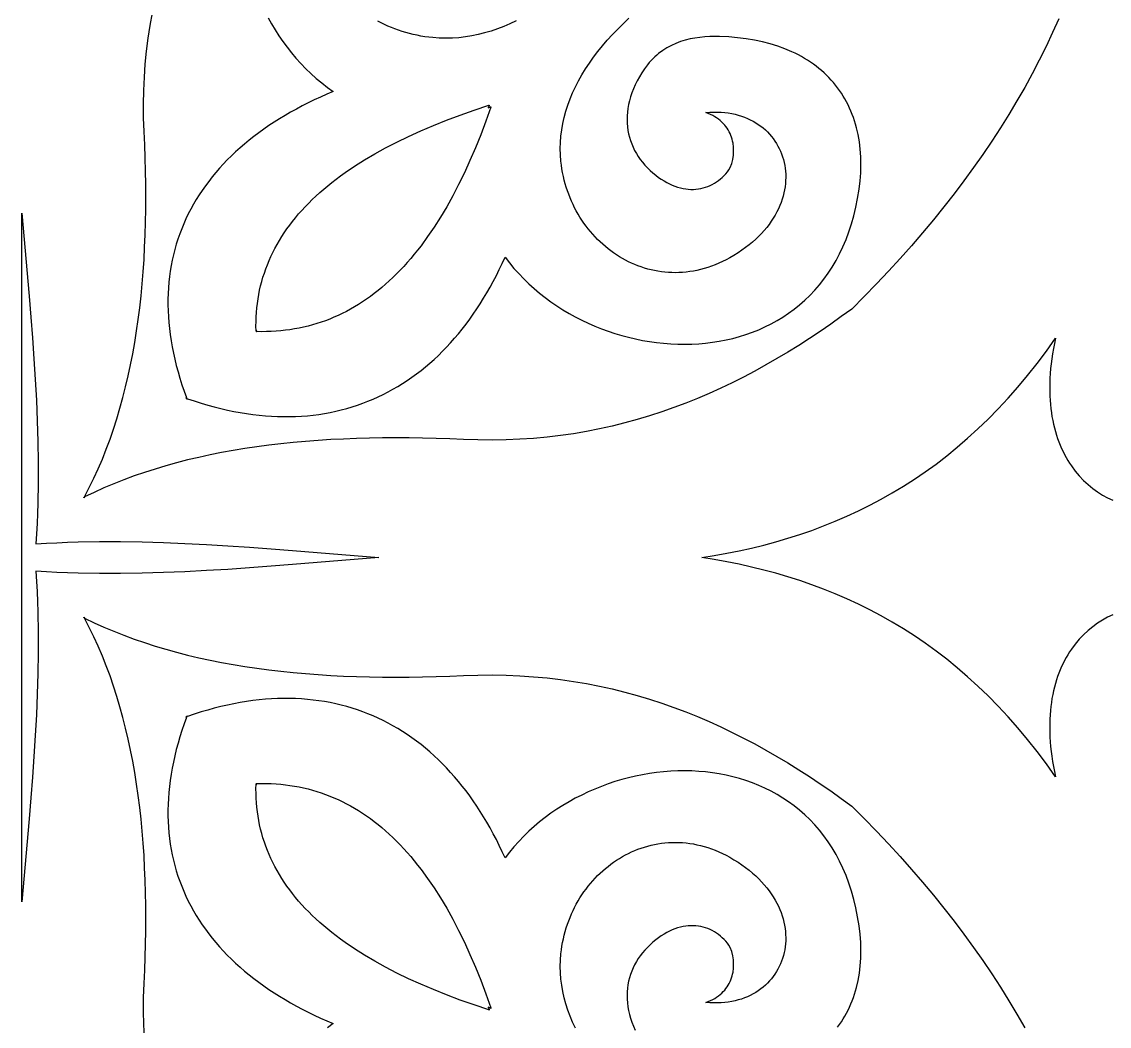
# Model space of a CAD drawing. Extents: x -375 to 375, y -1025 to 1025.
# Drawn here: x -275 to -217.3, y -892.4 to -839.1 of the extents above; entities that cross this region are included whole.
import ezdxf

# ---------------------------------------------------------------- set-up
doc = ezdxf.new("R2010")
doc.units = 0
doc.layers.add('LAYER_1', color=18, linetype='CONTINUOUS')

msp = doc.modelspace()

# ---------------------------------------------------------------- linework, layer by layer
at = {"layer": 'LAYER_1'}
for points in [[(-219.947, -838.929), (-220.275, -839.665), (-220.621, -840.397), (-220.983, -841.126), (-221.362, -841.852), (-221.758, -842.574), (-222.17, -843.292), (-222.598, -844.007), (-223.043, -844.719), (-223.504, -845.428), (-223.981, -846.133), (-224.474, -846.835), (-224.984, -847.533), (-225.509, -848.229), (-226.05, -848.921), (-226.607, -849.61), (-227.179, -850.295), (-227.767, -850.978), (-228.371, -851.657), (-228.99, -852.333), (-229.624, -853.006), (-230.274, -853.676), (-230.938, -854.343), (-231.492, -854.746), (-232.05, -855.141), (-232.613, -855.527), (-233.179, -855.904), (-233.751, -856.271), (-234.327, -856.628), (-234.908, -856.975), (-235.494, -857.312), (-236.085, -857.637), (-236.682, -857.952), (-237.285, -858.254), (-237.893, -858.545), (-238.508, -858.823), (-239.128, -859.088), (-239.755, -859.341), (-240.388, -859.579), (-241.028, -859.804), (-241.675, -860.015), (-242.329, -860.211), (-242.99, -860.392), (-243.658, -860.558), (-244.334, -860.708), (-245.017, -860.842), (-245.708, -860.96), (-246.408, -861.061), (-247.115, -861.145), (-247.831, -861.211), (-248.556, -861.26), (-249.289, -861.29), (-250.031, -861.302), (-250.782, -861.295), (-251.543, -861.268), (-252.274, -861.237), (-252.999, -861.213), (-253.72, -861.196), (-254.434, -861.186), (-255.143, -861.182), (-255.846, -861.186), (-256.543, -861.198), (-257.234, -861.217), (-257.919, -861.243), (-258.597, -861.278), (-259.269, -861.32), (-259.935, -861.371), (-260.593, -861.43), (-261.245, -861.497), (-261.89, -861.573), (-262.527, -861.657), (-263.158, -861.751), (-263.781, -861.853), (-264.396, -861.965), (-265.004, -862.086), (-265.605, -862.217), (-266.197, -862.357), (-266.781, -862.507), (-267.357, -862.667), (-267.925, -862.837), (-268.485, -863.017), (-269.036, -863.207), (-269.579, -863.408), (-270.112, -863.62), (-270.637, -863.843), (-271.153, -864.076), (-271.66, -864.321), (-271.704, -864.365), (-271.697, -864.351), (-271.713, -864.357), (-271.667, -864.315), (-271.413, -863.826), (-271.171, -863.329), (-270.94, -862.822), (-270.72, -862.308), (-270.511, -861.785), (-270.314, -861.253), (-270.127, -860.714), (-269.951, -860.166), (-269.785, -859.61), (-269.629, -859.047), (-269.484, -858.476), (-269.349, -857.897), (-269.223, -857.311), (-269.107, -856.717), (-269.001, -856.116), (-268.904, -855.508), (-268.816, -854.894), (-268.737, -854.272), (-268.668, -853.643), (-268.607, -853.008), (-268.554, -852.367), (-268.51, -851.719), (-268.475, -851.065), (-268.447, -850.405), (-268.427, -849.738), (-268.416, -849.066), (-268.411, -848.388), (-268.415, -847.705), (-268.426, -847.016), (-268.443, -846.321), (-268.468, -845.622), (-268.5, -844.917), (-268.528, -844.183), (-268.535, -843.459), (-268.523, -842.743), (-268.492, -842.036), (-268.442, -841.338), (-268.373, -840.647), (-268.286, -839.965), (-268.181, -839.291), (-268.059, -838.624)], [(-261.925, -838.874), (-261.745, -839.2), (-261.554, -839.521), (-261.353, -839.836), (-261.14, -840.145), (-260.918, -840.447), (-260.685, -840.742), (-260.442, -841.029), (-260.188, -841.309), (-259.925, -841.58), (-259.652, -841.842), (-259.369, -842.095), (-259.076, -842.338), (-258.774, -842.571), (-258.462, -842.794), (-258.804, -842.939), (-259.14, -843.088), (-259.47, -843.241), (-259.793, -843.398), (-260.11, -843.559), (-260.421, -843.724), (-260.726, -843.892), (-261.024, -844.065), (-261.315, -844.241), (-261.601, -844.422), (-261.879, -844.605), (-262.152, -844.793), (-262.417, -844.985), (-262.676, -845.18), (-262.928, -845.379), (-263.174, -845.581), (-263.413, -845.787), (-263.645, -845.997), (-263.87, -846.21), (-264.088, -846.427), (-264.3, -846.647), (-264.504, -846.871), (-264.702, -847.098), (-264.892, -847.329), (-265.075, -847.563), (-265.252, -847.8), (-265.421, -848.041), (-265.582, -848.285), (-265.737, -848.532), (-265.884, -848.783), (-266.024, -849.036), (-266.157, -849.293), (-266.282, -849.554), (-266.399, -849.817), (-266.509, -850.083), (-266.612, -850.353), (-266.707, -850.626), (-266.794, -850.901), (-266.874, -851.18), (-266.946, -851.462), (-267.01, -851.746), (-267.067, -852.034), (-267.116, -852.324), (-267.156, -852.618), (-267.189, -852.914), (-267.214, -853.213), (-267.231, -853.515), (-267.24, -853.819), (-267.241, -854.127), (-267.233, -854.437), (-267.218, -854.749), (-267.194, -855.065), (-267.162, -855.383), (-267.122, -855.703), (-267.073, -856.026), (-267.016, -856.352), (-266.951, -856.68), (-266.877, -857.011), (-266.795, -857.344), (-266.704, -857.68), (-266.605, -858.018), (-266.497, -858.359), (-266.38, -858.701), (-266.255, -859.047), (-266.287, -859.077), (-266.272, -859.077), (-266.263, -859.079), (-266.255, -859.073), (-266.252, -859.082), (-266.242, -859.085), (-266.248, -859.093), (-266.248, -859.096), (-266.244, -859.096), (-266.236, -859.09), (-266.233, -859.1), (-266.224, -859.103), (-266.23, -859.111), (-266.229, -859.12), (-266.229, -859.134), (-266.197, -859.102), (-265.839, -859.223), (-265.483, -859.336), (-265.13, -859.44), (-264.78, -859.536), (-264.432, -859.623), (-264.086, -859.703), (-263.743, -859.774), (-263.403, -859.837), (-263.065, -859.892), (-262.73, -859.939), (-262.397, -859.978), (-262.067, -860.008), (-261.74, -860.031), (-261.416, -860.046), (-261.094, -860.053), (-260.776, -860.053), (-260.46, -860.044), (-260.147, -860.028), (-259.837, -860.004), (-259.53, -859.972), (-259.225, -859.933), (-258.924, -859.886), (-258.626, -859.831), (-258.331, -859.769), (-258.039, -859.7), (-257.75, -859.623), (-257.464, -859.539), (-257.181, -859.447), (-256.901, -859.348), (-256.625, -859.242), (-256.352, -859.129), (-256.082, -859.008), (-255.816, -858.88), (-255.552, -858.745), (-255.293, -858.603), (-255.036, -858.454), (-254.783, -858.298), (-254.533, -858.135), (-254.287, -857.966), (-254.044, -857.789), (-253.805, -857.605), (-253.57, -857.415), (-253.338, -857.218), (-253.109, -857.014), (-252.884, -856.804), (-252.663, -856.586), (-252.446, -856.363), (-252.232, -856.132), (-252.022, -855.896), (-251.816, -855.652), (-251.614, -855.403), (-251.415, -855.147), (-251.22, -854.884), (-251.03, -854.615), (-250.843, -854.34), (-250.66, -854.059), (-250.481, -853.772), (-250.306, -853.478), (-250.135, -853.178), (-249.968, -852.873), (-249.805, -852.561), (-249.647, -852.243), (-249.492, -851.919), (-249.342, -851.59), (-249.111, -851.89), (-248.869, -852.182), (-248.617, -852.464), (-248.354, -852.737), (-248.082, -853), (-247.801, -853.254), (-247.512, -853.498), (-247.214, -853.733), (-246.908, -853.957), (-246.595, -854.172), (-246.275, -854.376), (-245.948, -854.571), (-245.615, -854.755), (-245.276, -854.928), (-244.933, -855.091), (-244.584, -855.244), (-244.231, -855.386), (-243.874, -855.517), (-243.513, -855.637), (-243.149, -855.746), (-242.783, -855.843), (-242.414, -855.93), (-242.043, -856.005), (-241.671, -856.069), (-241.298, -856.121), (-240.925, -856.161), (-240.551, -856.19), (-240.178, -856.207), (-239.805, -856.211), (-239.433, -856.204), (-239.064, -856.184), (-238.696, -856.152), (-238.33, -856.108), (-237.968, -856.051), (-237.608, -855.982), (-237.253, -855.899), (-236.901, -855.804), (-236.554, -855.696), (-236.213, -855.575), (-235.876, -855.44), (-235.546, -855.293), (-235.221, -855.132), (-234.904, -854.957), (-234.594, -854.769), (-234.291, -854.567), (-233.996, -854.351), (-233.71, -854.122), (-233.432, -853.878), (-233.164, -853.62), (-232.906, -853.348), (-232.657, -853.062), (-232.42, -852.761), (-232.193, -852.446), (-231.978, -852.116), (-231.774, -851.771), (-231.583, -851.411), (-231.405, -851.036), (-231.24, -850.647), (-231.088, -850.242), (-230.951, -849.821), (-230.827, -849.385), (-230.719, -848.934), (-230.626, -848.467), (-230.549, -847.985), (-230.496, -847.54), (-230.464, -847.105), (-230.452, -846.679), (-230.46, -846.264), (-230.487, -845.86), (-230.534, -845.466), (-230.6, -845.084), (-230.685, -844.713), (-230.735, -844.531), (-230.789, -844.353), (-230.848, -844.178), (-230.911, -844.005), (-230.98, -843.836), (-231.053, -843.67), (-231.13, -843.506), (-231.212, -843.346), (-231.299, -843.189), (-231.39, -843.036), (-231.485, -842.885), (-231.585, -842.738), (-231.69, -842.594), (-231.799, -842.453), (-231.912, -842.316), (-232.03, -842.182), (-232.152, -842.051), (-232.278, -841.924), (-232.408, -841.801), (-232.543, -841.681), (-232.682, -841.564), (-232.826, -841.451), (-232.973, -841.342), (-233.125, -841.236), (-233.281, -841.134), (-233.441, -841.036), (-233.605, -840.941), (-233.773, -840.85), (-233.945, -840.763), (-234.122, -840.68), (-234.486, -840.525), (-234.867, -840.386), (-235.263, -840.263), (-235.675, -840.157), (-236.102, -840.067), (-236.544, -839.993), (-237.001, -839.937), (-237.472, -839.898), (-237.959, -839.877), (-238.218, -839.872), (-238.479, -839.877), (-238.741, -839.892), (-239.003, -839.917), (-239.263, -839.954), (-239.522, -840.003), (-239.777, -840.066), (-240.028, -840.143), (-240.274, -840.235), (-240.514, -840.342), (-240.747, -840.467), (-240.973, -840.61), (-241.189, -840.77), (-241.294, -840.858), (-241.396, -840.951), (-241.496, -841.049), (-241.592, -841.152), (-241.686, -841.26), (-241.777, -841.373), (-241.932, -841.589), (-242.075, -841.804), (-242.206, -842.019), (-242.324, -842.232), (-242.43, -842.445), (-242.525, -842.656), (-242.607, -842.866), (-242.678, -843.074), (-242.737, -843.28), (-242.786, -843.485), (-242.823, -843.688), (-242.849, -843.889), (-242.864, -844.087), (-242.869, -844.283), (-242.863, -844.477), (-242.847, -844.667), (-242.821, -844.855), (-242.786, -845.041), (-242.74, -845.223), (-242.685, -845.401), (-242.62, -845.577), (-242.547, -845.748), (-242.464, -845.916), (-242.372, -846.081), (-242.272, -846.241), (-242.163, -846.397), (-242.046, -846.549), (-241.92, -846.697), (-241.787, -846.84), (-241.645, -846.978), (-241.496, -847.112), (-241.34, -847.24), (-241.194, -847.351), (-241.049, -847.452), (-240.903, -847.544), (-240.758, -847.627), (-240.613, -847.701), (-240.468, -847.766), (-240.323, -847.822), (-240.18, -847.87), (-240.037, -847.91), (-239.896, -847.941), (-239.755, -847.964), (-239.616, -847.979), (-239.479, -847.987), (-239.343, -847.987), (-239.209, -847.979), (-239.078, -847.964), (-238.948, -847.941), (-238.821, -847.912), (-238.697, -847.876), (-238.575, -847.833), (-238.456, -847.783), (-238.34, -847.726), (-238.228, -847.664), (-238.118, -847.595), (-238.013, -847.519), (-237.911, -847.438), (-237.812, -847.352), (-237.718, -847.259), (-237.629, -847.161), (-237.543, -847.058), (-237.462, -846.949), (-237.386, -846.835), (-237.312, -846.615), (-237.258, -846.395), (-237.224, -846.174), (-237.209, -845.955), (-237.214, -845.739), (-237.24, -845.527), (-237.26, -845.423), (-237.286, -845.32), (-237.317, -845.219), (-237.353, -845.12), (-237.395, -845.023), (-237.442, -844.928), (-237.494, -844.836), (-237.552, -844.746), (-237.615, -844.658), (-237.684, -844.573), (-237.758, -844.491), (-237.838, -844.413), (-237.923, -844.337), (-238.014, -844.265), (-238.111, -844.197), (-238.213, -844.132), (-238.321, -844.071), (-238.435, -844.015), (-238.555, -843.962), (-238.681, -843.914), (-238.472, -843.897), (-238.268, -843.888), (-238.068, -843.887), (-237.872, -843.895), (-237.681, -843.91), (-237.495, -843.933), (-237.313, -843.963), (-237.136, -844), (-236.963, -844.045), (-236.796, -844.096), (-236.634, -844.154), (-236.476, -844.218), (-236.324, -844.289), (-236.177, -844.365), (-236.035, -844.448), (-235.899, -844.536), (-235.768, -844.63), (-235.643, -844.728), (-235.524, -844.832), (-235.41, -844.941), (-235.302, -845.055), (-235.2, -845.173), (-235.104, -845.295), (-235.015, -845.422), (-234.931, -845.552), (-234.854, -845.686), (-234.783, -845.824), (-234.718, -845.965), (-234.66, -846.109), (-234.609, -846.256), (-234.564, -846.406), (-234.526, -846.558), (-234.495, -846.713), (-234.471, -846.87), (-234.454, -847.029), (-234.445, -847.189), (-234.442, -847.352), (-234.447, -847.515), (-234.459, -847.68), (-234.478, -847.846), (-234.505, -848.013), (-234.54, -848.18), (-234.583, -848.348), (-234.633, -848.516), (-234.691, -848.684), (-234.758, -848.852), (-234.832, -849.019), (-234.915, -849.186), (-235.005, -849.352), (-235.104, -849.518), (-235.212, -849.682), (-235.328, -849.845), (-235.453, -850.006), (-235.586, -850.166), (-235.728, -850.323), (-235.879, -850.479), (-236.039, -850.632), (-236.208, -850.783), (-236.386, -850.931), (-236.573, -851.076), (-236.77, -851.219), (-236.976, -851.358), (-237.191, -851.493), (-237.416, -851.625), (-237.609, -851.729), (-237.802, -851.825), (-237.996, -851.914), (-238.189, -851.995), (-238.383, -852.068), (-238.577, -852.134), (-238.77, -852.193), (-238.963, -852.245), (-239.156, -852.289), (-239.348, -852.327), (-239.54, -852.357), (-239.732, -852.381), (-239.922, -852.398), (-240.112, -852.408), (-240.3, -852.412), (-240.488, -852.409), (-240.675, -852.4), (-240.86, -852.385), (-241.044, -852.363), (-241.227, -852.336), (-241.408, -852.302), (-241.587, -852.263), (-241.765, -852.217), (-241.941, -852.166), (-242.115, -852.11), (-242.287, -852.047), (-242.457, -851.98), (-242.624, -851.907), (-242.79, -851.828), (-242.953, -851.745), (-243.113, -851.656), (-243.271, -851.563), (-243.426, -851.465), (-243.579, -851.361), (-243.728, -851.254), (-243.875, -851.141), (-244.018, -851.024), (-244.159, -850.903), (-244.296, -850.777), (-244.429, -850.647), (-244.56, -850.513), (-244.686, -850.374), (-244.809, -850.232), (-244.929, -850.086), (-245.044, -849.936), (-245.155, -849.783), (-245.263, -849.626), (-245.366, -849.465), (-245.465, -849.301), (-245.56, -849.134), (-245.65, -848.963), (-245.735, -848.79), (-245.816, -848.613), (-245.893, -848.433), (-245.964, -848.251), (-246.031, -848.066), (-246.092, -847.878), (-246.148, -847.687), (-246.2, -847.494), (-246.245, -847.299), (-246.286, -847.101), (-246.321, -846.901), (-246.35, -846.699), (-246.374, -846.495), (-246.401, -846.16), (-246.41, -845.826), (-246.403, -845.492), (-246.378, -845.159), (-246.337, -844.827), (-246.28, -844.497), (-246.207, -844.167), (-246.118, -843.839), (-246.013, -843.513), (-245.893, -843.188), (-245.758, -842.866), (-245.609, -842.545), (-245.445, -842.226), (-245.266, -841.91), (-245.074, -841.596), (-244.868, -841.285), (-244.649, -840.977), (-244.417, -840.671), (-244.172, -840.368), (-243.914, -840.069), (-243.645, -839.773), (-243.363, -839.48), (-243.069, -839.191), (-242.764, -838.906)], [(-248.753, -839.036), (-249.083, -839.194), (-249.416, -839.338), (-249.751, -839.468), (-250.087, -839.584), (-250.426, -839.685), (-250.766, -839.771), (-251.108, -839.841), (-251.451, -839.897), (-251.795, -839.936), (-252.14, -839.96), (-252.486, -839.967), (-252.833, -839.958), (-253.181, -839.932), (-253.392, -839.909), (-253.602, -839.881), (-253.809, -839.847), (-254.014, -839.808), (-254.216, -839.764), (-254.416, -839.715), (-254.614, -839.66), (-254.809, -839.601), (-255.001, -839.537), (-255.19, -839.468), (-255.377, -839.394), (-255.56, -839.316), (-255.74, -839.234), (-255.917, -839.147), (-256.09, -839.056)], [(-217.074, -870.574), (-217.353, -870.707), (-217.626, -870.857), (-217.891, -871.025), (-218.148, -871.21), (-218.396, -871.413), (-218.633, -871.634), (-218.86, -871.873), (-219.075, -872.129), (-219.277, -872.402), (-219.373, -872.546), (-219.466, -872.694), (-219.555, -872.846), (-219.64, -873.003), (-219.722, -873.164), (-219.8, -873.33), (-219.874, -873.5), (-219.943, -873.674), (-220.009, -873.853), (-220.07, -874.036), (-220.127, -874.224), (-220.179, -874.416), (-220.227, -874.612), (-220.27, -874.813), (-220.308, -875.019), (-220.341, -875.228), (-220.369, -875.443), (-220.392, -875.661), (-220.41, -875.884), (-220.422, -876.112), (-220.429, -876.343), (-220.431, -876.58), (-220.427, -876.82), (-220.417, -877.065), (-220.401, -877.315), (-220.379, -877.569), (-220.351, -877.827), (-220.317, -878.09), (-220.276, -878.357), (-220.23, -878.629), (-220.176, -878.905), (-220.116, -879.185), (-220.606, -878.497), (-221.104, -877.835), (-221.609, -877.197), (-222.121, -876.584), (-222.64, -875.995), (-223.166, -875.429), (-223.699, -874.886), (-224.238, -874.366), (-224.785, -873.867), (-225.337, -873.391), (-225.897, -872.936), (-226.462, -872.502), (-227.033, -872.088), (-227.611, -871.694), (-228.194, -871.32), (-228.784, -870.965), (-229.379, -870.629), (-229.979, -870.311), (-230.585, -870.011), (-231.196, -869.728), (-231.812, -869.462), (-232.434, -869.213), (-233.06, -868.98), (-233.691, -868.763), (-234.327, -868.561), (-234.968, -868.374), (-235.613, -868.201), (-236.262, -868.042), (-236.916, -867.897), (-237.573, -867.764), (-238.235, -867.645), (-238.901, -867.536), (-238.235, -867.428), (-237.573, -867.309), (-236.916, -867.176), (-236.262, -867.031), (-235.613, -866.872), (-234.968, -866.699), (-234.327, -866.512), (-233.691, -866.31), (-233.06, -866.093), (-232.434, -865.86), (-231.812, -865.61), (-231.196, -865.345), (-230.585, -865.062), (-229.979, -864.762), (-229.379, -864.444), (-228.784, -864.108), (-228.194, -863.753), (-227.611, -863.379), (-227.033, -862.985), (-226.462, -862.571), (-225.897, -862.137), (-225.337, -861.682), (-224.785, -861.206), (-224.238, -860.707), (-223.699, -860.187), (-223.166, -859.644), (-222.64, -859.078), (-222.121, -858.489), (-221.609, -857.876), (-221.104, -857.238), (-220.606, -856.576), (-220.116, -855.888), (-220.176, -856.168), (-220.23, -856.444), (-220.276, -856.716), (-220.317, -856.983), (-220.351, -857.246), (-220.379, -857.504), (-220.401, -857.758), (-220.417, -858.008), (-220.427, -858.253), (-220.431, -858.493), (-220.429, -858.73), (-220.422, -858.961), (-220.41, -859.189), (-220.392, -859.412), (-220.369, -859.63), (-220.341, -859.845), (-220.308, -860.054), (-220.27, -860.26), (-220.227, -860.461), (-220.179, -860.657), (-220.127, -860.849), (-220.07, -861.037), (-220.009, -861.22), (-219.943, -861.399), (-219.874, -861.573), (-219.8, -861.743), (-219.722, -861.909), (-219.64, -862.07), (-219.555, -862.227), (-219.466, -862.379), (-219.373, -862.527), (-219.277, -862.671), (-219.075, -862.944), (-218.86, -863.2), (-218.633, -863.439), (-218.396, -863.66), (-218.148, -863.863), (-217.891, -864.048), (-217.626, -864.216), (-217.353, -864.366), (-217.074, -864.499)], [(-268.492, -893.037), (-268.523, -892.33), (-268.535, -891.614), (-268.528, -890.889), (-268.5, -890.156), (-268.468, -889.451), (-268.443, -888.752), (-268.426, -888.057), (-268.415, -887.368), (-268.411, -886.685), (-268.416, -886.007), (-268.427, -885.335), (-268.447, -884.668), (-268.475, -884.008), (-268.51, -883.354), (-268.554, -882.706), (-268.607, -882.065), (-268.668, -881.429), (-268.737, -880.801), (-268.816, -880.179), (-268.904, -879.564), (-269.001, -878.957), (-269.107, -878.356), (-269.223, -877.762), (-269.349, -877.176), (-269.484, -876.597), (-269.629, -876.026), (-269.785, -875.463), (-269.951, -874.907), (-270.127, -874.359), (-270.314, -873.82), (-270.511, -873.288), (-270.72, -872.765), (-270.94, -872.25), (-271.171, -871.744), (-271.413, -871.247), (-271.667, -870.758), (-271.713, -870.716), (-271.697, -870.722), (-271.704, -870.708), (-271.66, -870.752), (-271.153, -870.997), (-270.637, -871.23), (-270.112, -871.453), (-269.579, -871.665), (-269.036, -871.866), (-268.485, -872.056), (-267.925, -872.236), (-267.357, -872.406), (-266.781, -872.566), (-266.197, -872.716), (-265.605, -872.856), (-265.004, -872.987), (-264.396, -873.108), (-263.781, -873.22), (-263.158, -873.322), (-262.527, -873.416), (-261.89, -873.5), (-261.245, -873.576), (-260.593, -873.643), (-259.935, -873.702), (-259.269, -873.753), (-258.597, -873.795), (-257.919, -873.83), (-257.234, -873.856), (-256.543, -873.875), (-255.846, -873.887), (-255.143, -873.891), (-254.434, -873.887), (-253.72, -873.877), (-252.999, -873.86), (-252.274, -873.836), (-251.543, -873.805), (-250.782, -873.778), (-250.031, -873.771), (-249.289, -873.783), (-248.556, -873.813), (-247.831, -873.862), (-247.115, -873.928), (-246.408, -874.012), (-245.708, -874.113), (-245.017, -874.23), (-244.334, -874.365), (-243.658, -874.515), (-242.99, -874.681), (-242.329, -874.862), (-241.675, -875.058), (-241.028, -875.269), (-240.388, -875.494), (-239.755, -875.732), (-239.128, -875.985), (-238.508, -876.25), (-237.893, -876.528), (-237.285, -876.819), (-236.682, -877.121), (-236.085, -877.436), (-235.494, -877.761), (-234.908, -878.098), (-234.327, -878.445), (-233.751, -878.802), (-233.179, -879.169), (-232.613, -879.546), (-232.05, -879.932), (-231.492, -880.326), (-230.938, -880.729), (-230.274, -881.396), (-229.624, -882.067), (-228.99, -882.74), (-228.371, -883.416), (-227.767, -884.095), (-227.179, -884.778), (-226.607, -885.463), (-226.05, -886.152), (-225.509, -886.844), (-224.984, -887.54), (-224.474, -888.238), (-223.981, -888.94), (-223.504, -889.645), (-223.043, -890.354), (-222.598, -891.066), (-222.17, -891.781), (-221.758, -892.499)], [(-231.69, -892.479), (-231.585, -892.335), (-231.485, -892.188), (-231.39, -892.037), (-231.299, -891.884), (-231.212, -891.727), (-231.13, -891.567), (-231.053, -891.403), (-230.98, -891.237), (-230.911, -891.068), (-230.848, -890.895), (-230.789, -890.72), (-230.735, -890.542), (-230.685, -890.36), (-230.6, -889.989), (-230.534, -889.607), (-230.487, -889.213), (-230.46, -888.809), (-230.452, -888.394), (-230.464, -887.968), (-230.496, -887.533), (-230.549, -887.088), (-230.626, -886.606), (-230.719, -886.139), (-230.827, -885.687), (-230.951, -885.252), (-231.088, -884.831), (-231.24, -884.426), (-231.405, -884.037), (-231.583, -883.662), (-231.774, -883.302), (-231.978, -882.957), (-232.193, -882.627), (-232.42, -882.312), (-232.657, -882.011), (-232.906, -881.725), (-233.164, -881.453), (-233.432, -881.195), (-233.71, -880.951), (-233.996, -880.722), (-234.291, -880.506), (-234.594, -880.304), (-234.904, -880.116), (-235.221, -879.941), (-235.546, -879.78), (-235.876, -879.633), (-236.213, -879.498), (-236.554, -879.377), (-236.901, -879.269), (-237.253, -879.174), (-237.608, -879.091), (-237.968, -879.022), (-238.33, -878.965), (-238.696, -878.921), (-239.064, -878.889), (-239.433, -878.869), (-239.805, -878.862), (-240.178, -878.866), (-240.551, -878.883), (-240.925, -878.912), (-241.298, -878.952), (-241.671, -879.004), (-242.043, -879.068), (-242.414, -879.143), (-242.783, -879.23), (-243.149, -879.327), (-243.513, -879.436), (-243.874, -879.556), (-244.231, -879.687), (-244.584, -879.829), (-244.933, -879.981), (-245.276, -880.145), (-245.615, -880.318), (-245.948, -880.502), (-246.275, -880.697), (-246.595, -880.901), (-246.908, -881.116), (-247.214, -881.34), (-247.512, -881.575), (-247.801, -881.819), (-248.082, -882.073), (-248.354, -882.336), (-248.617, -882.609), (-248.869, -882.891), (-249.111, -883.183), (-249.342, -883.483), (-249.492, -883.154), (-249.647, -882.83), (-249.805, -882.512), (-249.968, -882.2), (-250.135, -881.895), (-250.306, -881.595), (-250.481, -881.301), (-250.66, -881.014), (-250.843, -880.733), (-251.03, -880.458), (-251.22, -880.189), (-251.415, -879.926), (-251.614, -879.67), (-251.816, -879.421), (-252.022, -879.177), (-252.232, -878.941), (-252.446, -878.71), (-252.663, -878.487), (-252.884, -878.269), (-253.109, -878.059), (-253.338, -877.855), (-253.57, -877.658), (-253.805, -877.468), (-254.044, -877.284), (-254.287, -877.107), (-254.533, -876.938), (-254.783, -876.775), (-255.036, -876.619), (-255.293, -876.47), (-255.552, -876.328), (-255.816, -876.193), (-256.082, -876.065), (-256.352, -875.944), (-256.625, -875.831), (-256.901, -875.725), (-257.181, -875.626), (-257.464, -875.534), (-257.75, -875.45), (-258.039, -875.373), (-258.331, -875.304), (-258.626, -875.242), (-258.924, -875.187), (-259.225, -875.14), (-259.53, -875.101), (-259.837, -875.069), (-260.147, -875.045), (-260.46, -875.029), (-260.776, -875.02), (-261.094, -875.02), (-261.416, -875.027), (-261.74, -875.042), (-262.067, -875.065), (-262.397, -875.095), (-262.73, -875.134), (-263.065, -875.181), (-263.403, -875.236), (-263.743, -875.299), (-264.086, -875.37), (-264.432, -875.45), (-264.78, -875.537), (-265.13, -875.633), (-265.483, -875.737), (-265.839, -875.85), (-266.197, -875.971), (-266.229, -875.939), (-266.229, -875.953), (-266.23, -875.962), (-266.224, -875.97), (-266.233, -875.973), (-266.236, -875.983), (-266.244, -875.977), (-266.248, -875.977), (-266.248, -875.98), (-266.242, -875.988), (-266.252, -875.991), (-266.255, -876), (-266.263, -875.994), (-266.272, -875.996), (-266.287, -875.996), (-266.255, -876.026), (-266.38, -876.372), (-266.497, -876.714), (-266.605, -877.055), (-266.704, -877.393), (-266.795, -877.729), (-266.877, -878.062), (-266.951, -878.393), (-267.016, -878.721), (-267.073, -879.047), (-267.122, -879.37), (-267.162, -879.69), (-267.194, -880.008), (-267.218, -880.324), (-267.233, -880.636), (-267.241, -880.946), (-267.24, -881.254), (-267.231, -881.558), (-267.214, -881.86), (-267.189, -882.159), (-267.156, -882.455), (-267.116, -882.749), (-267.067, -883.039), (-267.01, -883.327), (-266.946, -883.611), (-266.874, -883.893), (-266.794, -884.172), (-266.707, -884.447), (-266.612, -884.72), (-266.509, -884.99), (-266.399, -885.256), (-266.282, -885.519), (-266.157, -885.78), (-266.024, -886.037), (-265.884, -886.29), (-265.737, -886.541), (-265.582, -886.788), (-265.421, -887.032), (-265.252, -887.273), (-265.075, -887.51), (-264.892, -887.744), (-264.702, -887.975), (-264.504, -888.202), (-264.3, -888.426), (-264.088, -888.646), (-263.87, -888.863), (-263.645, -889.076), (-263.413, -889.286), (-263.174, -889.492), (-262.928, -889.694), (-262.676, -889.893), (-262.417, -890.088), (-262.152, -890.28), (-261.879, -890.467), (-261.601, -890.651), (-261.315, -890.832), (-261.024, -891.008), (-260.726, -891.181), (-260.421, -891.349), (-260.11, -891.514), (-259.793, -891.675), (-259.47, -891.832), (-259.14, -891.985), (-258.804, -892.134), (-258.462, -892.279), (-258.774, -892.502)], [(-245.609, -892.528), (-245.758, -892.207), (-245.893, -891.885), (-246.013, -891.56), (-246.118, -891.234), (-246.207, -890.906), (-246.28, -890.576), (-246.337, -890.246), (-246.378, -889.914), (-246.403, -889.581), (-246.41, -889.247), (-246.401, -888.913), (-246.374, -888.578), (-246.35, -888.374), (-246.321, -888.172), (-246.286, -887.972), (-246.245, -887.774), (-246.2, -887.579), (-246.148, -887.386), (-246.092, -887.195), (-246.031, -887.007), (-245.964, -886.822), (-245.893, -886.64), (-245.816, -886.46), (-245.735, -886.283), (-245.65, -886.11), (-245.56, -885.939), (-245.465, -885.772), (-245.366, -885.608), (-245.263, -885.447), (-245.155, -885.29), (-245.044, -885.137), (-244.929, -884.987), (-244.809, -884.841), (-244.686, -884.699), (-244.56, -884.56), (-244.429, -884.426), (-244.296, -884.296), (-244.159, -884.17), (-244.018, -884.049), (-243.875, -883.932), (-243.728, -883.819), (-243.579, -883.712), (-243.426, -883.608), (-243.271, -883.51), (-243.113, -883.417), (-242.953, -883.328), (-242.79, -883.245), (-242.624, -883.166), (-242.457, -883.093), (-242.287, -883.026), (-242.115, -882.963), (-241.941, -882.907), (-241.765, -882.856), (-241.587, -882.81), (-241.408, -882.771), (-241.227, -882.737), (-241.044, -882.71), (-240.86, -882.688), (-240.675, -882.673), (-240.488, -882.664), (-240.3, -882.661), (-240.112, -882.665), (-239.922, -882.675), (-239.732, -882.692), (-239.54, -882.716), (-239.348, -882.746), (-239.156, -882.784), (-238.963, -882.828), (-238.77, -882.88), (-238.577, -882.939), (-238.383, -883.005), (-238.189, -883.078), (-237.996, -883.159), (-237.802, -883.248), (-237.609, -883.344), (-237.416, -883.448), (-237.191, -883.58), (-236.976, -883.715), (-236.77, -883.854), (-236.573, -883.996), (-236.386, -884.142), (-236.208, -884.29), (-236.039, -884.441), (-235.879, -884.594), (-235.728, -884.75), (-235.586, -884.907), (-235.453, -885.067), (-235.328, -885.228), (-235.212, -885.391), (-235.104, -885.555), (-235.005, -885.721), (-234.915, -885.887), (-234.832, -886.054), (-234.758, -886.221), (-234.691, -886.389), (-234.633, -886.557), (-234.583, -886.725), (-234.54, -886.893), (-234.505, -887.06), (-234.478, -887.227), (-234.459, -887.393), (-234.447, -887.558), (-234.442, -887.721), (-234.445, -887.883), (-234.454, -888.044), (-234.471, -888.203), (-234.495, -888.36), (-234.526, -888.515), (-234.564, -888.667), (-234.609, -888.817), (-234.66, -888.964), (-234.718, -889.108), (-234.783, -889.249), (-234.854, -889.387), (-234.931, -889.521), (-235.015, -889.651), (-235.104, -889.778), (-235.2, -889.9), (-235.302, -890.018), (-235.41, -890.132), (-235.524, -890.241), (-235.643, -890.345), (-235.768, -890.443), (-235.899, -890.537), (-236.035, -890.625), (-236.177, -890.708), (-236.324, -890.784), (-236.476, -890.855), (-236.634, -890.919), (-236.796, -890.977), (-236.963, -891.028), (-237.136, -891.073), (-237.313, -891.11), (-237.495, -891.14), (-237.681, -891.163), (-237.872, -891.178), (-238.068, -891.186), (-238.268, -891.185), (-238.472, -891.176), (-238.681, -891.159), (-238.555, -891.111), (-238.435, -891.058), (-238.321, -891.002), (-238.213, -890.941), (-238.111, -890.876), (-238.014, -890.808), (-237.923, -890.736), (-237.838, -890.66), (-237.758, -890.581), (-237.684, -890.5), (-237.615, -890.415), (-237.552, -890.327), (-237.494, -890.237), (-237.442, -890.145), (-237.395, -890.05), (-237.353, -889.953), (-237.317, -889.853), (-237.286, -889.753), (-237.26, -889.65), (-237.24, -889.546), (-237.214, -889.334), (-237.209, -889.118), (-237.224, -888.899), (-237.258, -888.678), (-237.312, -888.457), (-237.386, -888.238), (-237.462, -888.124), (-237.543, -888.015), (-237.629, -887.912), (-237.718, -887.814), (-237.812, -887.721), (-237.911, -887.635), (-238.013, -887.553), (-238.118, -887.478), (-238.228, -887.409), (-238.34, -887.347), (-238.456, -887.29), (-238.575, -887.24), (-238.697, -887.197), (-238.821, -887.161), (-238.948, -887.131), (-239.078, -887.109), (-239.209, -887.094), (-239.343, -887.086), (-239.479, -887.086), (-239.616, -887.094), (-239.755, -887.109), (-239.896, -887.132), (-240.037, -887.163), (-240.18, -887.203), (-240.323, -887.251), (-240.468, -887.307), (-240.613, -887.372), (-240.758, -887.446), (-240.903, -887.529), (-241.049, -887.621), (-241.194, -887.722), (-241.34, -887.833), (-241.496, -887.961), (-241.645, -888.095), (-241.787, -888.233), (-241.92, -888.376), (-242.046, -888.524), (-242.163, -888.676), (-242.272, -888.832), (-242.372, -888.992), (-242.464, -889.156), (-242.547, -889.325), (-242.62, -889.496), (-242.685, -889.672), (-242.74, -889.85), (-242.786, -890.032), (-242.821, -890.217), (-242.847, -890.406), (-242.863, -890.596), (-242.869, -890.79), (-242.864, -890.986), (-242.849, -891.184), (-242.823, -891.385), (-242.786, -891.588), (-242.737, -891.793), (-242.678, -891.999), (-242.607, -892.207), (-242.525, -892.417), (-242.43, -892.628)]]:
    msp.add_lwpolyline(points, dxfattribs=at)
for points in [[(-250.188, -843.519), (-250.178, -843.515), (-250.178, -843.519), (-250.193, -843.533), (-250.234, -843.655), (-250.108, -843.615), (-250.093, -843.601), (-250.09, -843.6), (-250.094, -843.609), (-250.084, -843.606), (-250.085, -843.609), (-250.099, -843.623), (-250.364, -844.368), (-250.637, -845.089), (-250.918, -845.786), (-251.207, -846.459), (-251.504, -847.108), (-251.809, -847.733), (-252.122, -848.335), (-252.442, -848.912), (-252.771, -849.465), (-253.108, -849.994), (-253.452, -850.499), (-253.804, -850.98), (-253.984, -851.211), (-254.165, -851.437), (-254.348, -851.656), (-254.533, -851.87), (-254.72, -852.077), (-254.909, -852.279), (-255.1, -852.474), (-255.293, -852.664), (-255.488, -852.847), (-255.685, -853.024), (-255.884, -853.196), (-256.085, -853.361), (-256.288, -853.52), (-256.493, -853.673), (-256.7, -853.821), (-256.909, -853.962), (-257.12, -854.097), (-257.332, -854.226), (-257.547, -854.349), (-257.764, -854.466), (-257.983, -854.577), (-258.203, -854.683), (-258.426, -854.782), (-258.651, -854.874), (-258.877, -854.961), (-259.106, -855.042), (-259.337, -855.117), (-259.569, -855.186), (-259.804, -855.249), (-260.04, -855.306), (-260.279, -855.356), (-260.519, -855.401), (-260.761, -855.44), (-261.006, -855.472), (-261.252, -855.499), (-261.501, -855.519), (-261.751, -855.534), (-262.003, -855.542), (-262.257, -855.544), (-262.514, -855.541), (-262.525, -855.553), (-262.525, -855.541), (-262.538, -855.54), (-262.525, -855.53), (-262.525, -855.506), (-262.55, -855.506), (-262.56, -855.518), (-262.56, -855.506), (-262.573, -855.506), (-262.561, -855.495), (-262.565, -855.248), (-262.562, -855.003), (-262.553, -854.759), (-262.538, -854.518), (-262.517, -854.279), (-262.49, -854.041), (-262.456, -853.805), (-262.416, -853.572), (-262.37, -853.34), (-262.317, -853.11), (-262.258, -852.882), (-262.193, -852.656), (-262.122, -852.431), (-262.044, -852.209), (-261.96, -851.989), (-261.87, -851.77), (-261.773, -851.554), (-261.671, -851.339), (-261.562, -851.126), (-261.447, -850.915), (-261.325, -850.706), (-261.198, -850.499), (-261.064, -850.294), (-260.923, -850.091), (-260.777, -849.889), (-260.624, -849.69), (-260.465, -849.492), (-260.3, -849.296), (-260.129, -849.103), (-259.951, -848.911), (-259.767, -848.721), (-259.577, -848.533), (-259.381, -848.347), (-259.178, -848.163), (-258.969, -847.98), (-258.754, -847.8), (-258.533, -847.621), (-258.305, -847.445), (-258.071, -847.27), (-257.831, -847.097), (-257.332, -846.758), (-256.808, -846.425), (-256.26, -846.101), (-255.686, -845.784), (-255.088, -845.475), (-254.464, -845.173), (-253.816, -844.879), (-253.143, -844.593), (-252.445, -844.315), (-251.722, -844.044), (-250.974, -843.78), (-250.201, -843.525), (-250.187, -843.51), (-250.183, -843.51)], [(-274.61, -853.666), (-274.518, -854.77), (-274.431, -855.874), (-274.351, -856.978), (-274.281, -858.081), (-274.221, -859.182), (-274.173, -860.281), (-274.14, -861.378), (-274.122, -862.471), (-274.122, -863.562), (-274.142, -864.649), (-274.16, -865.191), (-274.183, -865.731), (-274.212, -866.271), (-274.247, -866.809), (-273.688, -866.776), (-273.129, -866.748), (-272.568, -866.725), (-272.007, -866.708), (-270.88, -866.689), (-269.749, -866.689), (-268.615, -866.706), (-267.478, -866.738), (-266.338, -866.784), (-265.196, -866.842), (-264.053, -866.91), (-262.909, -866.987), (-261.764, -867.071), (-260.619, -867.16), (-256.046, -867.536), (-260.619, -867.913), (-261.764, -868.002), (-262.909, -868.086), (-264.053, -868.163), (-265.196, -868.231), (-266.338, -868.289), (-267.478, -868.335), (-268.615, -868.367), (-269.749, -868.384), (-270.88, -868.384), (-272.007, -868.365), (-272.568, -868.348), (-273.129, -868.325), (-273.688, -868.297), (-274.247, -868.264), (-274.212, -868.802), (-274.183, -869.342), (-274.16, -869.882), (-274.142, -870.424), (-274.122, -871.511), (-274.122, -872.601), (-274.14, -873.695), (-274.173, -874.792), (-274.221, -875.891), (-274.281, -876.992), (-274.351, -878.095), (-274.431, -879.199), (-274.518, -880.303), (-274.61, -881.407), (-275, -885.817), (-275, -867.536), (-275, -849.255)], [(-262.514, -879.532), (-262.257, -879.529), (-262.003, -879.531), (-261.751, -879.539), (-261.501, -879.554), (-261.252, -879.574), (-261.006, -879.601), (-260.761, -879.633), (-260.519, -879.672), (-260.279, -879.717), (-260.04, -879.767), (-259.804, -879.824), (-259.569, -879.887), (-259.337, -879.956), (-259.106, -880.031), (-258.877, -880.112), (-258.651, -880.198), (-258.426, -880.291), (-258.203, -880.39), (-257.983, -880.495), (-257.764, -880.607), (-257.547, -880.724), (-257.332, -880.847), (-257.12, -880.976), (-256.909, -881.111), (-256.7, -881.252), (-256.493, -881.4), (-256.288, -881.553), (-256.085, -881.712), (-255.884, -881.877), (-255.685, -882.049), (-255.488, -882.226), (-255.293, -882.409), (-255.1, -882.599), (-254.909, -882.794), (-254.72, -882.996), (-254.533, -883.203), (-254.348, -883.417), (-254.165, -883.636), (-253.984, -883.862), (-253.804, -884.093), (-253.452, -884.574), (-253.108, -885.079), (-252.771, -885.608), (-252.442, -886.161), (-252.122, -886.738), (-251.809, -887.34), (-251.504, -887.965), (-251.207, -888.614), (-250.918, -889.287), (-250.637, -889.984), (-250.364, -890.705), (-250.099, -891.45), (-250.085, -891.464), (-250.084, -891.467), (-250.094, -891.463), (-250.09, -891.473), (-250.093, -891.472), (-250.108, -891.458), (-250.234, -891.418), (-250.193, -891.54), (-250.178, -891.554), (-250.178, -891.558), (-250.188, -891.554), (-250.183, -891.563), (-250.187, -891.563), (-250.201, -891.548), (-250.974, -891.292), (-251.722, -891.029), (-252.445, -890.758), (-253.143, -890.48), (-253.816, -890.193), (-254.464, -889.9), (-255.088, -889.598), (-255.686, -889.289), (-256.26, -888.972), (-256.808, -888.647), (-257.332, -888.315), (-257.831, -887.976), (-258.071, -887.803), (-258.305, -887.628), (-258.533, -887.452), (-258.754, -887.273), (-258.969, -887.093), (-259.178, -886.91), (-259.381, -886.726), (-259.577, -886.54), (-259.767, -886.352), (-259.951, -886.162), (-260.129, -885.97), (-260.3, -885.776), (-260.465, -885.581), (-260.624, -885.383), (-260.777, -885.184), (-260.923, -884.982), (-261.064, -884.779), (-261.198, -884.574), (-261.325, -884.367), (-261.447, -884.158), (-261.562, -883.947), (-261.671, -883.734), (-261.773, -883.519), (-261.87, -883.303), (-261.96, -883.084), (-262.044, -882.864), (-262.122, -882.641), (-262.193, -882.417), (-262.258, -882.191), (-262.317, -881.963), (-262.37, -881.733), (-262.416, -881.501), (-262.456, -881.268), (-262.49, -881.032), (-262.517, -880.794), (-262.538, -880.555), (-262.553, -880.313), (-262.562, -880.07), (-262.565, -879.825), (-262.561, -879.578), (-262.573, -879.567), (-262.56, -879.567), (-262.56, -879.555), (-262.55, -879.567), (-262.525, -879.567), (-262.525, -879.543), (-262.538, -879.533), (-262.525, -879.532), (-262.525, -879.52)]]:
    msp.add_lwpolyline(points, close=True, dxfattribs=at)

doc.saveas('drawing.dxf')
